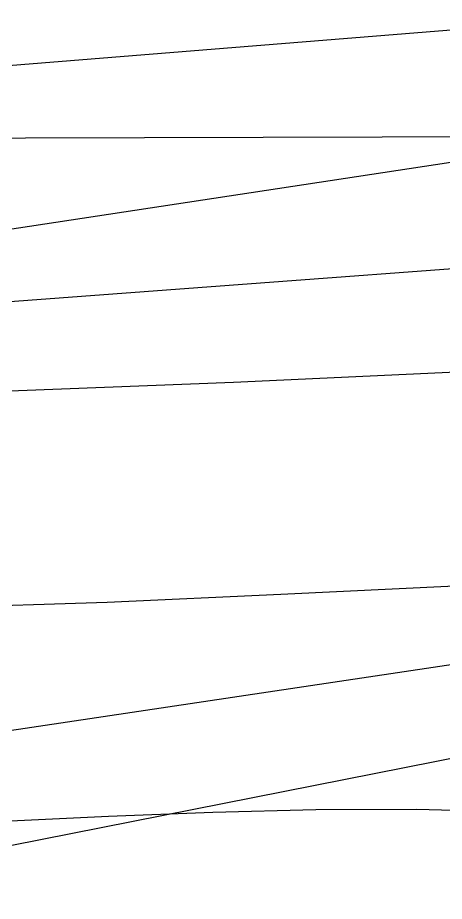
# Model space of a CAD drawing. Extents: x -196763 to -87592, y -65703 to -55832.
# Drawn here: x -196629.07 to -196622.58, y -55932.41 to -55918.98 of the extents above; entities that cross this region are included whole.
import ezdxf

# ---------------------------------------------------------------- set-up
doc = ezdxf.new("R2010")
doc.units = 0
doc.header["$MEASUREMENT"] = 0
doc.header["$PDMODE"] = 34
doc.header["$PDSIZE"] = 0.05
for name, color, linetype in [('0_PROP.aux.cotas', 30, 'Continuous'), ('0_PROP.vista4', 140, 'Continuous'), ('0_PROPfinal', 4, 'Continuous'), ('CV', 8, 'Continuous'), ('CVD', 6, 'Continuous')]:
    doc.layers.add(name, color=color, linetype=linetype)
doc.styles.add('creativespace', font='GOTHIC.TTF')
doc.dimstyles.new('creativespace', dxfattribs={"dimtxt": 0.15, "dimasz": 0.05, "dimexe": 0.05, "dimexo": 0.05, "dimgap": 0.2, "dimtad": 0, "dimtoh": 1, "dimzin": 1, "dimtxsty": 'creativespace', "dimblk": 'OBLIQUE', "dimcen": 0, "dimclrd": 251, "dimclre": 256, "dimclrt": 30, "dimazin": 3, "dimtfac": 1, "dimtmove": 0, "dimatfit": 3, "dimldrblk": 'OBLIQUE', "dimfxl": 1, "dimlwd": -1, "dimlwe": -1, "dimarcsym": 0})

# ---------------------------------------------------------------- blocks, each defined once
blk = doc.blocks.new('_Oblique')
at = {"color": 0, "linetype": 'ByBlock', "lineweight": -2}
blk.add_line((-0.5, -0.5), (0.5, 0.5), dxfattribs=at)
blk = doc.blocks.new('*D138')
at = {"layer": '0_PROP.aux.cotas', "color": 251, "transparency": 16777216}
for p, q in [((-87805.593, -65588.906), (-87804.542, -65589.858)), ((-87802.904, -65591.34), (-87803.956, -65590.388))]:
    blk.add_line(p, q, dxfattribs=at)
at = {"layer": 'DEFPOINTS', "color": 0, "transparency": 16777216}
for p in [(-87805.593, -65588.906), (-87802.904, -65591.34), (-87802.904, -65591.34)]:
    blk.add_point(p, dxfattribs=at)
at = {"layer": '0_PROP.aux.cotas', "color": 251, "transparency": 16777216, "xscale": 0.05, "yscale": 0.05, "zscale": 0.05}
for p, rotation in [((-87805.593, -65588.906), 137.8568863656721), ((-87802.904, -65591.34), 317.856886365672)]:
    blk.add_blockref('_Oblique', p, dxfattribs=dict(at, rotation=rotation))
at = {"layer": '0_PROP.aux.cotas', "color": 30, "transparency": 16777216, "insert": (-87804.249, -65590.123), "char_height": 0.15, "attachment_point": 5, "rotation": 317.8569, "style": 'creativespace'}
blk.add_mtext('3,63', dxfattribs=at)
blk = doc.blocks.new('*D139')
at = {"layer": '0_PROP.aux.cotas', "color": 251, "transparency": 16777216}
for p, q in [((-87802.904, -65591.34), (-87800.578, -65593.444)), ((-87797.673, -65596.073), (-87799.999, -65593.968))]:
    blk.add_line(p, q, dxfattribs=at)
at = {"layer": 'DEFPOINTS', "color": 0, "transparency": 16777216}
for p in [(-87802.904, -65591.34), (-87797.673, -65596.073), (-87797.673, -65596.073)]:
    blk.add_point(p, dxfattribs=at)
at = {"layer": '0_PROP.aux.cotas', "color": 251, "transparency": 16777216, "xscale": 0.05, "yscale": 0.05, "zscale": 0.05}
for p, rotation in [((-87802.904, -65591.34), 137.856957847918), ((-87797.673, -65596.073), 317.856957847918)]:
    blk.add_blockref('_Oblique', p, dxfattribs=dict(at, rotation=rotation))
at = {"layer": '0_PROP.aux.cotas', "color": 30, "transparency": 16777216, "insert": (-87800.289, -65593.706), "char_height": 0.15, "attachment_point": 5, "rotation": 317.857, "style": 'creativespace'}
blk.add_mtext('7,05', dxfattribs=at)
blk = doc.blocks.new('*D140')
at = {"layer": '0_PROP.aux.cotas', "color": 251, "transparency": 16777216}
for p, q in [((-87797.673, -65596.073), (-87795.436, -65598.098)), ((-87792.618, -65600.648), (-87794.855, -65598.623))]:
    blk.add_line(p, q, dxfattribs=at)
at = {"layer": 'DEFPOINTS', "color": 0, "transparency": 16777216}
for p in [(-87797.673, -65596.073), (-87792.618, -65600.648), (-87792.618, -65600.648)]:
    blk.add_point(p, dxfattribs=at)
at = {"layer": '0_PROP.aux.cotas', "color": 251, "transparency": 16777216, "xscale": 0.05, "yscale": 0.05, "zscale": 0.05}
for p, rotation in [((-87797.673, -65596.073), 137.856957847918), ((-87792.618, -65600.648), 317.856957847918)]:
    blk.add_blockref('_Oblique', p, dxfattribs=dict(at, rotation=rotation))
at = {"layer": '0_PROP.aux.cotas', "color": 30, "transparency": 16777216, "insert": (-87795.146, -65598.36), "char_height": 0.15, "attachment_point": 5, "rotation": 317.857, "style": 'creativespace'}
blk.add_mtext('6,82', dxfattribs=at)
blk = doc.blocks.new('20240619.EP_LA_V04s.muro')
at = {"layer": '0_PROP.vista4', "linetype": 'Continuous'}
for points in [[(-87804.167, -65587.33), (-87820.161, -65604.331)], [(-87817.847, -65606.954), (-87802.822, -65588.547), (-87820.2, -65604.362)], [(-87817.847, -65606.954), (-87801.478, -65589.764)], [(-87812.518, -65612.282), (-87797.213, -65593.624)], [(-87810.873, -65614.05), (-87796.286, -65594.463)]]:
    blk.add_lwpolyline(points, dxfattribs=at)
at = {"layer": 'CV', "linetype": 'Continuous'}
for points in [[(-87800.252, -65590.874, 0), (-87802.258, -65592.872, 0), (-87802.258, -65592.872, 0), (-87804.665, -65595.262, 0), (-87807.008, -65597.549, 0), (-87809.222, -65599.629, 0)], [(-87797.835, -65593.061, 0), (-87798.276, -65593.495, 0), (-87800.097, -65595.3, 0), (-87801.972, -65597.167, 0), (-87801.972, -65597.167, 0), (-87803.851, -65599.029, 0), (-87805.696, -65600.808, 0)]]:
    blk.add_polyline3d(points, dxfattribs=at)
at = {"layer": 'CVD', "linetype": 'Continuous'}
blk.add_polyline3d([(-87795.012, -65595.615, 0), (-87795.968, -65596.322, 0), (-87797.109, -65597.227, 0), (-87797.109, -65597.227, 0), (-87798.247, -65598.202, 0), (-87799.383, -65599.238, 0), (-87800.517, -65600.318, 0), (-87801.65, -65601.428, 0), (-87802.782, -65602.553, 0)], dxfattribs=at)
at = {"layer": '0_PROP.aux.cotas'}
for p1, p2, picture, middle in [((-87805.593, -65588.906), (-87802.904, -65591.34), '*D138', (-87804.249, -65590.123)), ((-87802.904, -65591.34), (-87797.673, -65596.073), '*D139', (-87800.289, -65593.706)), ((-87797.673, -65596.073), (-87792.618, -65600.648), '*D140', (-87795.146, -65598.36))]:
    dim = blk.add_aligned_dim(p1=p1, p2=p2, distance=0, dimstyle='creativespace', dxfattribs=at)
    dim.commit()
    dim.dimension.update_dxf_attribs({"geometry": picture, "text_midpoint": middle})

msp = doc.modelspace()

# ---------------------------------------------------------------- block references
at = {"layer": '0_PROPfinal', "linetype": 'Continuous', "rotation": 317.8569578479464}
msp.add_blockref('20240619.EP_LA_V04s.muro', (-87507.723, -66202.984), dxfattribs=at)

doc.saveas('drawing.dxf')
